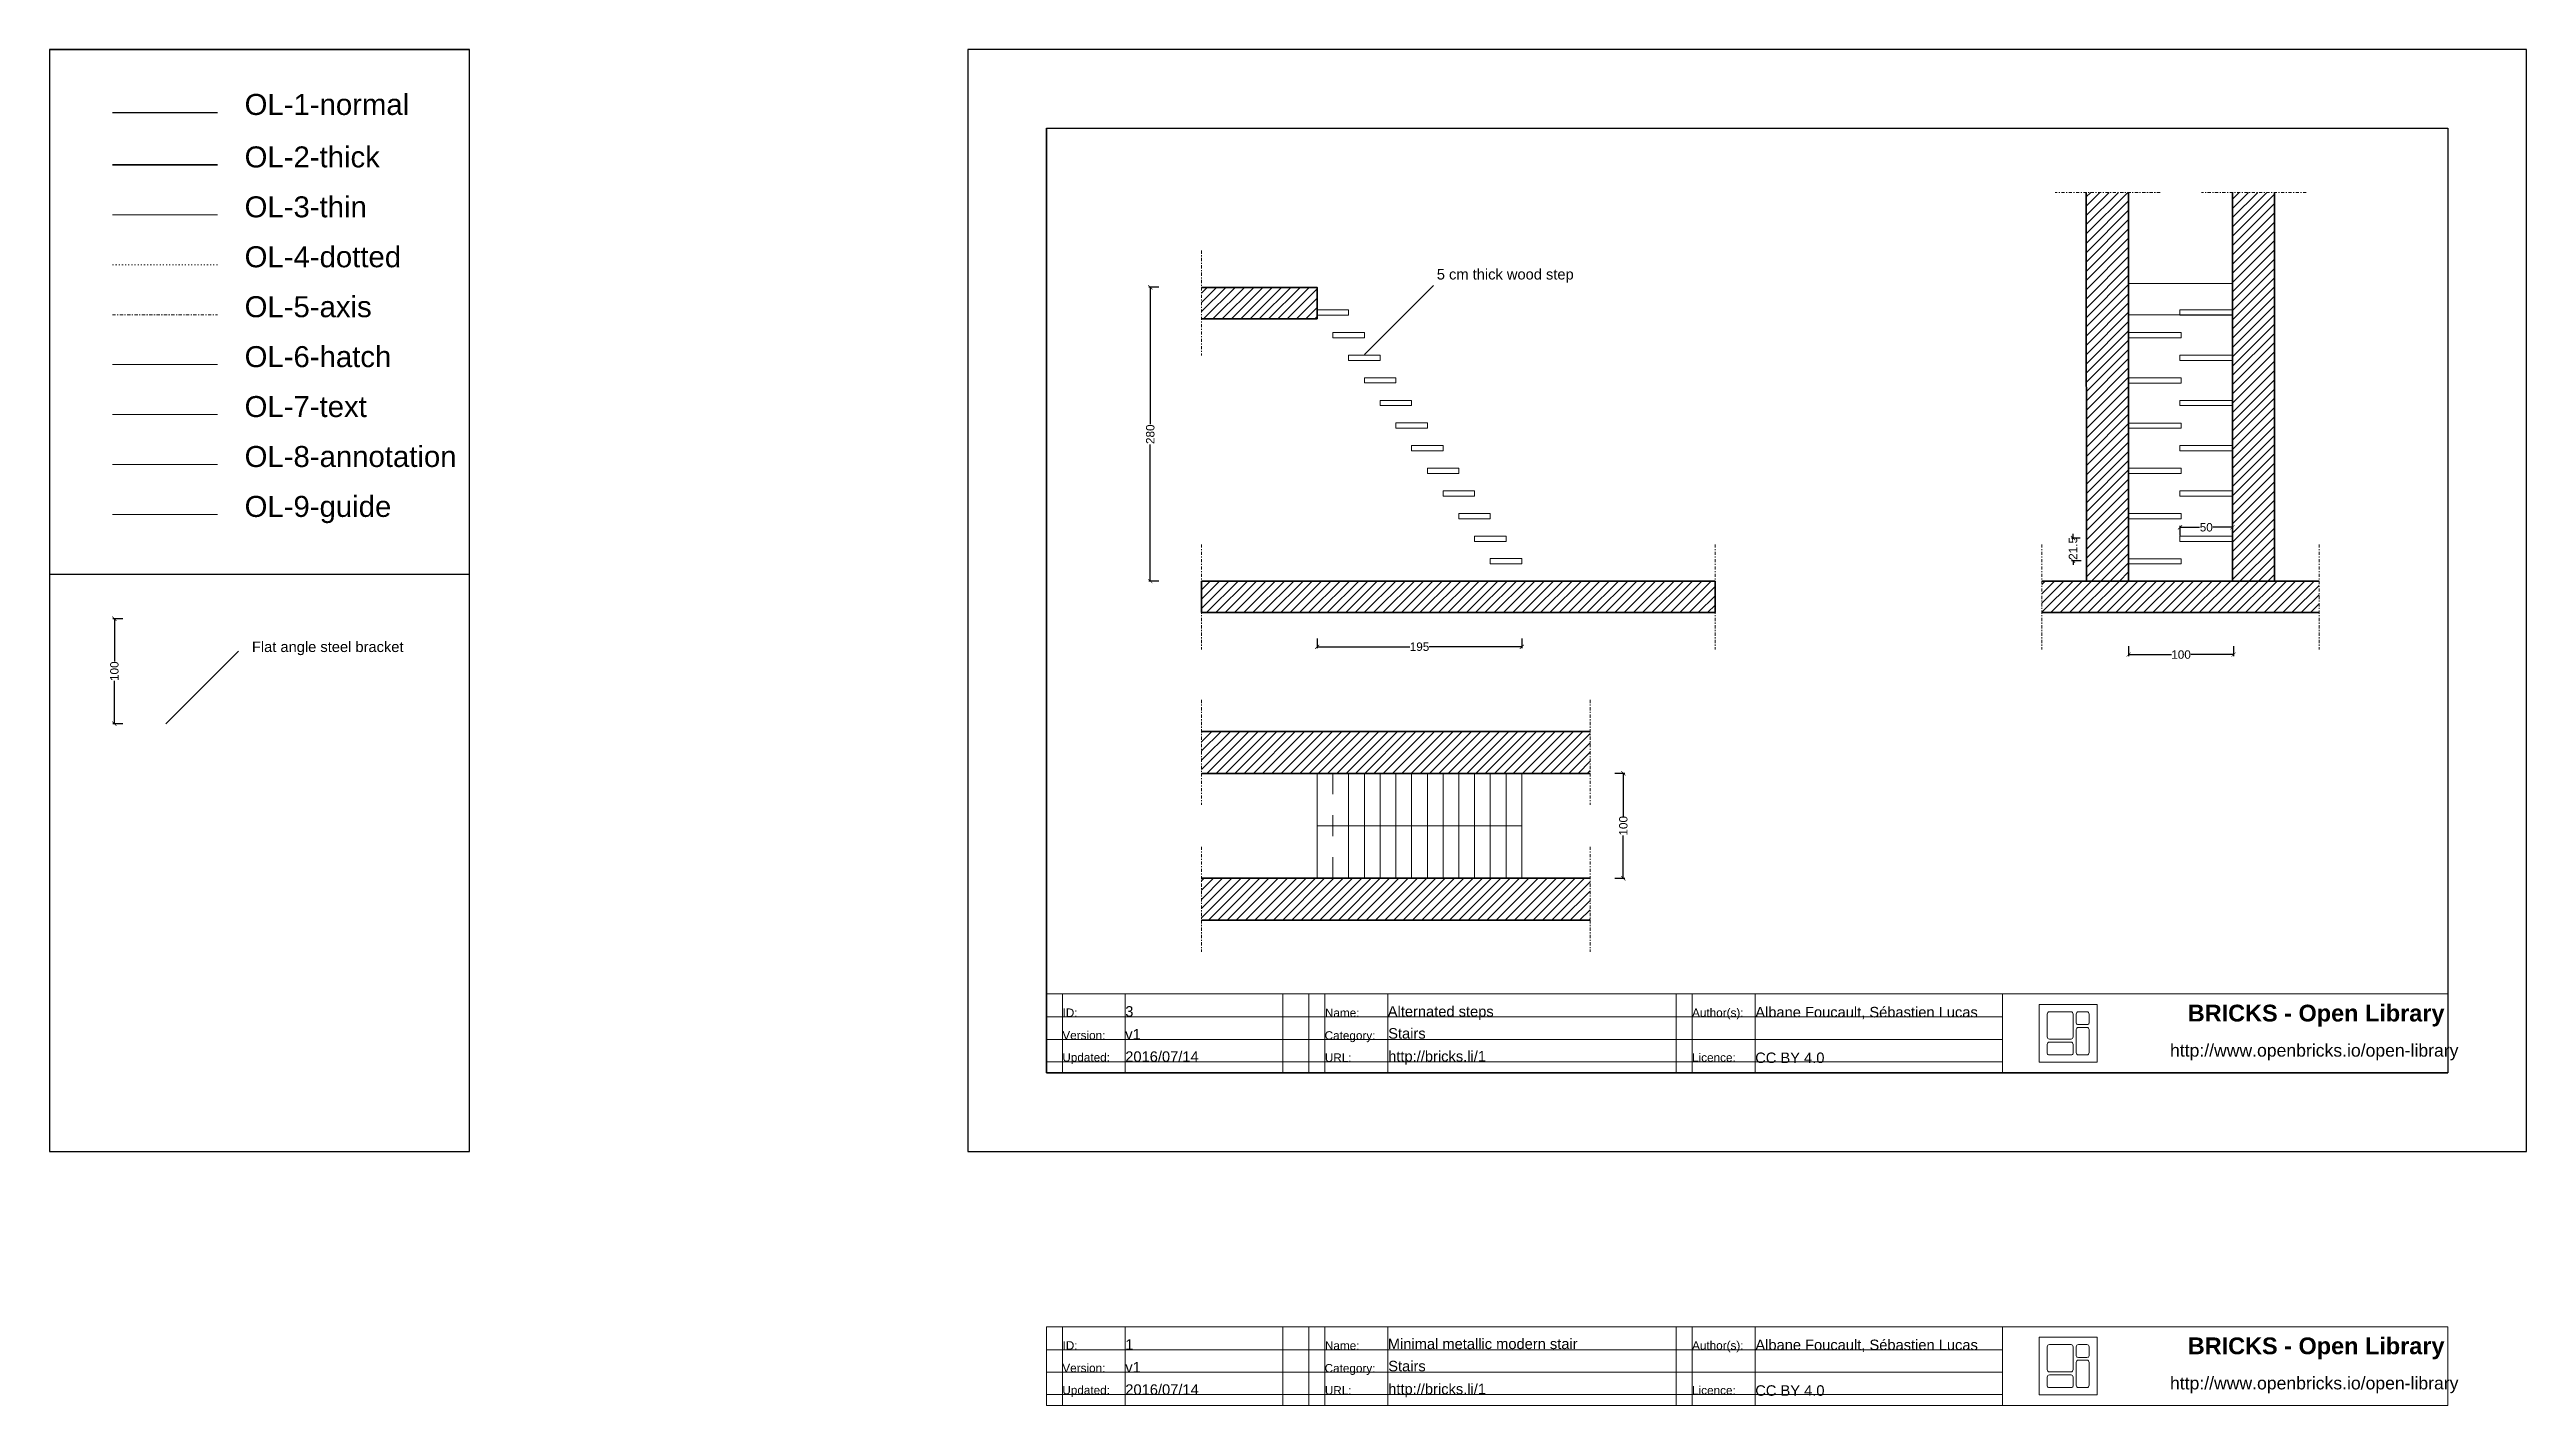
# Model space of a CAD drawing. Header units: centimetres. Extents: x -875 to 1485, y -242 to 1050.
import ezdxf

# ---------------------------------------------------------------- set-up
doc = ezdxf.new("R2010")
doc.units = ezdxf.units.CM
doc.header["$MEASUREMENT"] = 0
doc.header["$PDMODE"] = 3
doc.header["$PDSIZE"] = 1
for name, pattern in [('axis-1-3', [7, 3, -1.5, 1, -1.5]), ('dashed-1', [2, 1, -1]), ('dashed-2', [3, 1, -2])]:
    doc.linetypes.add(name, pattern=pattern)
for name, color, linetype, lineweight in [('OL-1-normal', 7, 'Continuous', 15), ('OL-2-thick', 1, 'Continuous', 35), ('OL-3-thin', 43, 'Continuous', 0), ('OL-4-dotted', 30, 'dashed-2', 15), ('OL-5-axis', 5, 'axis-1-3', 15), ('OL-6-hatch', 252, 'Continuous', 9), ('OL-7-text', 151, 'Continuous', 15), ('OL-8-annotation', 241, 'Continuous', 15)]:
    doc.layers.add(name, color=color, linetype=linetype, lineweight=lineweight)
doc.layers.add('OL-9-guide', color=135, linetype='Continuous', lineweight=15, plot=False)
doc.styles.add('open-library', font='Arial.ttf')
doc.styles.get("Standard").update_dxf_attribs({"font": 'Arial.ttf'})
doc.dimstyles.new('open-library', dxfattribs={"dimtxt": 1, "dimasz": 0.5, "dimexe": 0.18, "dimexo": 0.0625, "dimgap": 0.09, "dimtad": 0, "dimdec": 1, "dimdsep": 46, "dimtxsty": 'open-library', "dimblk": 'ARCHTICK', "dimblk1": 'ARCHTICK', "dimblk2": 'ARCHTICK', "dimcen": 0.09, "dimadec": 0, "dimazin": 0, "dimtfac": 1, "dimtdec": 1, "dimtofl": 0, "dimtmove": 0, "dimatfit": 3, "dimldrblk": 'NONE', "dimfxl": 1, "dimfxlon": 1, "dimtolj": 1, "dimtzin": 0, "dimarcsym": 0})
pattern_1 = [(45, (0, 29.609), (-4.419417, 4.419417), [])]

# ---------------------------------------------------------------- blocks, each defined once
blk = doc.blocks.new('escalier japonais marche + equerre')
at = {"layer": 'OL-1-normal'}
blk.add_lwpolyline([(0, 3), (30, 3), (30, -2), (0, -2)], close=True, dxfattribs=at)
blk = doc.blocks.new('escalier japonais marche de face')
blk.add_lwpolyline([(3248.3, -698.1), (3298.3, -698.1), (3298.3, -703.1), (3248.3, -703.1)], close=True)
blk = doc.blocks.new('escalier japonais marche vue de dessus')
for points in [[(0, -100), (0, 0), (-15, 0)], [(0, -50), (-15, -50)]]:
    blk.add_lwpolyline(points)
at = {"layer": 'OL-2-thick'}
blk.add_line((-15, -100), (0, -100), dxfattribs=at)
at = {"layer": 'OL-4-dotted', "linetype": 'dashed-1', "ltscale": 20}
blk.add_line((-30, 0), (-15, 0), dxfattribs=at)
blk.add_lwpolyline([(-30, 0), (-30, -100), (-15, -100)], dxfattribs=at)
blk = doc.blocks.new('_ArchTick')
at = {"color": 0, "linetype": 'ByBlock', "const_width": 0.15}
blk.add_lwpolyline([(-0.5, -0.5), (0.5, 0.5)], dxfattribs=at)
blk = doc.blocks.new('*D14')
at = {"layer": 'Defpoints', "color": 0, "transparency": 16777216}
for p in [(89.8, -61.1), (61.8, -161.1), (89.8, -161.1)]:
    blk.add_point(p, dxfattribs=at)
at = {"layer": 'OL-8-annotation', "color": 0, "lineweight": -2, "transparency": 16777216}
for p, q in [((69.8, -61.1), (60.4, -61.1)), ((61.8, -61.1), (61.8, -101.9)), ((61.8, -161.1), (61.8, -120.3)), ((69.8, -161.1), (60.4, -161.1))]:
    blk.add_line(p, q, dxfattribs=at)
at = {"layer": 'OL-8-annotation', "color": 0, "lineweight": -2, "transparency": 16777216, "xscale": 4, "yscale": 4, "zscale": 4}
for p, rotation in [((61.8, -61.1), 90), ((61.8, -161.1), 270)]:
    blk.add_blockref('_ArchTick', p, dxfattribs=dict(at, rotation=rotation))
at = {"layer": 'OL-8-annotation', "color": 0, "transparency": 16777216, "insert": (61.8, -111.1), "char_height": 8, "attachment_point": 5, "rotation": 90, "style": 'open-library'}
blk.add_mtext('\\A1;100', dxfattribs=at)
blk = doc.blocks.new('_None')
blk = doc.blocks.new('LOGO')
at = {"layer": 'OL-1-normal', "lineweight": 0}
blk.add_lwpolyline([(35.3, 0), (0, 0), (0, 35.3), (35.3, 35.3), (35.3, 0)], dxfattribs=at)
for points in [[(19.4, 30.8), (20.1, 30.8), (20.7, 30.2), (20.7, 29.4), (20.7, 29.4), (20.7, 15.5), (20.7, 15.5), (20.7, 14.7), (20.1, 14.1), (19.4, 14.1), (19.4, 14.1), (6.2, 14.1), (6.2, 14.1), (5.5, 14.1), (4.9, 14.7), (4.9, 15.5), (4.9, 15.5), (4.9, 29.4), (4.9, 29.4), (4.9, 30.2), (5.5, 30.8), (6.2, 30.8), (6.2, 30.8), (19.4, 30.8), (19.4, 30.8)], [(6.2, 30.8), (5.5, 30.8), (4.9, 30.2), (4.9, 29.4), (4.9, 29.4), (4.9, 15.5), (4.9, 15.5), (4.9, 14.7), (5.5, 14.1), (6.2, 14.1), (6.2, 14.1), (19.4, 14.1), (19.4, 14.1), (20.1, 14.1), (20.7, 14.7), (20.7, 15.5), (20.7, 15.5), (20.7, 29.4), (20.7, 29.4), (20.7, 30.2), (20.1, 30.8), (19.4, 30.8), (19.4, 30.8), (6.2, 30.8), (6.2, 30.8)], [(23.9, 30.8), (23.2, 30.8), (22.6, 30.2), (22.6, 29.4), (22.6, 29.4), (22.6, 24), (22.6, 24), (22.6, 23.2), (23.2, 23), (23.9, 23), (23.9, 23), (29.1, 23), (29.1, 23), (29.8, 23), (30.4, 23.2), (30.4, 24), (30.4, 24), (30.4, 29.4), (30.4, 29.4), (30.4, 30.2), (29.8, 30.8), (29.1, 30.8), (29.1, 30.8), (23.9, 30.8), (23.9, 30.8)], [(24, 21.3), (23.2, 21.3), (22.6, 20.7), (22.6, 19.9), (22.6, 19.9), (22.6, 5.9), (22.6, 5.9), (22.6, 5.1), (23.2, 4.5), (24, 4.5), (24, 4.5), (29.1, 4.5), (29.1, 4.5), (29.8, 4.5), (30.4, 5.1), (30.4, 5.9), (30.4, 5.9), (30.4, 19.9), (30.4, 19.9), (30.4, 20.7), (29.8, 21.3), (29.1, 21.3), (29.1, 21.3), (24, 21.3), (24, 21.3)], [(6.2, 12.3), (5.5, 12.3), (4.9, 11.7), (4.9, 10.9), (4.9, 10.9), (4.9, 5.5), (4.9, 5.5), (4.9, 4.7), (5.5, 4.5), (6.2, 4.5), (6.2, 4.5), (19.4, 4.5), (19.4, 4.5), (20.1, 4.5), (20.7, 4.7), (20.7, 5.5), (20.7, 5.5), (20.7, 10.9), (20.7, 10.9), (20.7, 11.7), (20.1, 12.3), (19.4, 12.3), (19.4, 12.3), (6.2, 12.3), (6.2, 12.3)]]:
    blk.add_open_spline(points, degree=3, knots=[0, 0, 0, 0, 1, 1, 1, 2, 2, 2, 3, 3, 3, 4, 4, 4, 5, 5, 5, 6, 6, 6, 7, 7, 7, 8, 8, 8, 8], dxfattribs=at)
blk = doc.blocks.new('ol-legend-block')
at = {"transparency": 33554651}
for p, q in [((0, 75), (0, 0)), ((250, 75), (250, 0)), ((600, 75), (600, 0)), ((910.8, 75), (910.8, 0)), ((0, 0), (1335, 0))]:
    blk.add_line(p, q, dxfattribs=at)
for points in [[(0, 75), (1335, 75)], [(1335, 75), (1335, 0)], [(0, 0), (1335, 0)]]:
    blk.add_lwpolyline(points, dxfattribs=at)
at = {"layer": 'OL-9-guide', "transparency": 33554651}
for points in [[(15, 75), (15, 0)], [(15, 75), (15, 0)], [(75, 75), (75, 0)], [(225, 75), (225, 0)], [(265, 75), (265, 0)], [(325, 75), (325, 0)], [(615, 75), (615, 0)], [(675, 75), (675, 0)], [(0, 53.1), (910.8, 53.1)], [(0, 31.7), (910.8, 31.7)], [(0, 10.3), (910.8, 10.3)]]:
    blk.add_lwpolyline(points, dxfattribs=at)
at = {"layer": 'OL-7-text', "transparency": 33554651, "xscale": 1.559055028382178, "yscale": 1.559055028382178, "zscale": 1.559055028382178, "rotation": 0.002238116440524}
blk.add_blockref('LOGO', (945.8, 10), dxfattribs=at)
at = {"layer": 'OL-7-text', "transparency": 33554651, "char_height": 8}
for s, insert, attachment_point in [('ID: ', (15.2, 61.2), 1), ('Name:', (265.2, 61.1), 1), ('Author(s): ', (615, 61.2), 1), ('Version: ', (15, 31.6), 7), ('Category:', (264.9, 39.5), 1), ('Updated: ', (15, 8.2), 7), ('URL:', (265.1, 18.4), 1), ('Licence: ', (615, 18.5), 1)]:
    blk.add_mtext_dynamic_manual_height_columns(s, width=136.285, gutter_width=1, heights=[0], dxfattribs=dict(at, insert=insert, attachment_point=attachment_point))
at = {"layer": 'OL-7-text', "transparency": 33554651, "width": 349.228, "attachment_point": 5}
for s, insert, char_height in [('{\\fArial|b1|i0|c0|p34;BRICKS - Open Library}', (1209.6, 54.4), 16), ('http://www.openbricks.io/open-library', (1207.8, 19.5), 12)]:
    blk.add_mtext(s, dxfattribs=dict(at, insert=insert, char_height=char_height))
blk = doc.blocks.new('*D23')
at = {"layer": 'Defpoints', "color": 0, "transparency": 16777216}
for p in [(222.6, 823.4), (173.8, 543.4), (222.6, 543.4)]:
    blk.add_point(p, dxfattribs=at)
at = {"layer": 'OL-8-annotation', "color": 0, "lineweight": -2, "transparency": 16777216}
for p, q in [((181.8, 823.4), (172.4, 823.4)), ((173.8, 823.4), (173.8, 693.1)), ((173.8, 543.4), (173.8, 673.7)), ((181.8, 543.4), (172.4, 543.4))]:
    blk.add_line(p, q, dxfattribs=at)
at = {"layer": 'OL-8-annotation', "color": 0, "lineweight": -2, "transparency": 16777216, "xscale": 4, "yscale": 4, "zscale": 4}
for p, rotation in [((173.8, 823.4), 90), ((173.8, 543.4), 270)]:
    blk.add_blockref('_ArchTick', p, dxfattribs=dict(at, rotation=rotation))
at = {"layer": 'OL-8-annotation', "color": 0, "transparency": 16777216, "insert": (173.8, 683.4), "char_height": 8, "attachment_point": 5, "rotation": 90, "style": 'open-library'}
blk.add_mtext('\\A1;280', dxfattribs=at)
blk = doc.blocks.new('*D24')
at = {"layer": 'Defpoints', "color": 0, "transparency": 16777216}
for p in [(332.8, 793.4), (527.8, 559.8), (527.8, 480.9)]:
    blk.add_point(p, dxfattribs=at)
at = {"layer": 'OL-8-annotation', "color": 0, "lineweight": -2, "transparency": 16777216}
for p, q in [((332.8, 488.9), (332.8, 479.4)), ((332.8, 480.9), (421.1, 480.9)), ((527.8, 480.9), (439.4, 480.9)), ((527.8, 488.9), (527.8, 479.4))]:
    blk.add_line(p, q, dxfattribs=at)
at = {"layer": 'OL-8-annotation', "color": 0, "lineweight": -2, "transparency": 16777216, "xscale": 4, "yscale": 4, "zscale": 4, "rotation": 180}
blk.add_blockref('_ArchTick', (332.8, 480.9), dxfattribs=at)
at = {"layer": 'OL-8-annotation', "color": 0, "lineweight": -2, "transparency": 16777216, "xscale": 4, "yscale": 4, "zscale": 4}
blk.add_blockref('_ArchTick', (527.8, 480.9), dxfattribs=at)
at = {"layer": 'OL-8-annotation', "color": 0, "transparency": 16777216, "insert": (430.3, 480.9), "char_height": 8, "attachment_point": 5, "style": 'open-library'}
blk.add_mtext('\\A1;195', dxfattribs=at)
blk = doc.blocks.new('*D25')
at = {"layer": 'Defpoints', "color": 0, "transparency": 16777216}
for p in [(546.1, 360.3), (546.1, 260.3), (624.5, 260.3)]:
    blk.add_point(p, dxfattribs=at)
at = {"layer": 'OL-8-annotation', "color": 0, "lineweight": -2, "transparency": 16777216}
for p, q in [((616.5, 360.3), (625.9, 360.3)), ((624.5, 360.3), (624.5, 319.4)), ((624.5, 260.3), (624.5, 301.1)), ((616.5, 260.3), (625.9, 260.3))]:
    blk.add_line(p, q, dxfattribs=at)
at = {"layer": 'OL-8-annotation', "color": 0, "lineweight": -2, "transparency": 16777216, "xscale": 4, "yscale": 4, "zscale": 4}
for p, rotation in [((624.5, 360.3), 90), ((624.5, 260.3), 270)]:
    blk.add_blockref('_ArchTick', p, dxfattribs=dict(at, rotation=rotation))
at = {"layer": 'OL-8-annotation', "color": 0, "transparency": 16777216, "insert": (624.5, 310.3), "char_height": 8, "attachment_point": 5, "rotation": 90, "style": 'open-library'}
blk.add_mtext('\\A1;100', dxfattribs=at)
blk = doc.blocks.new('*D26')
at = {"layer": 'Defpoints', "color": 0, "transparency": 16777216}
for p in [(1105.9, 543.4), (1205.9, 543.4), (1205.9, 473.4)]:
    blk.add_point(p, dxfattribs=at)
at = {"layer": 'OL-8-annotation', "color": 0, "lineweight": -2, "transparency": 16777216}
for p, q in [((1105.9, 481.4), (1105.9, 472)), ((1105.9, 473.4), (1146.7, 473.4)), ((1205.9, 473.4), (1165.1, 473.4)), ((1205.9, 481.4), (1205.9, 472))]:
    blk.add_line(p, q, dxfattribs=at)
at = {"layer": 'OL-8-annotation', "color": 0, "lineweight": -2, "transparency": 16777216, "xscale": 4, "yscale": 4, "zscale": 4, "rotation": 180}
blk.add_blockref('_ArchTick', (1105.9, 473.4), dxfattribs=at)
at = {"layer": 'OL-8-annotation', "color": 0, "lineweight": -2, "transparency": 16777216, "xscale": 4, "yscale": 4, "zscale": 4}
blk.add_blockref('_ArchTick', (1205.9, 473.4), dxfattribs=at)
at = {"layer": 'OL-8-annotation', "color": 0, "transparency": 16777216, "insert": (1155.9, 473.4), "char_height": 8, "attachment_point": 5, "style": 'open-library'}
blk.add_mtext('\\A1;100', dxfattribs=at)
blk = doc.blocks.new('*D28')
at = {"layer": 'Defpoints', "color": 0, "transparency": 16777216}
for p in [(1053, 584.4), (1060.2, 584.4), (1061.2, 562.9)]:
    blk.add_point(p, dxfattribs=at)
at = {"layer": 'OL-8-annotation', "color": 0, "lineweight": -2, "transparency": 16777216}
for p, q in [((1059.7, 584.4), (1051.5, 584.4)), ((1053, 584.4), (1053, 588.4)), ((1060.7, 562.9), (1051.5, 562.9)), ((1053, 562.9), (1053, 558.9))]:
    blk.add_line(p, q, dxfattribs=at)
at = {"layer": 'OL-8-annotation', "color": 0, "lineweight": -2, "transparency": 16777216, "xscale": 4, "yscale": 4, "zscale": 4}
for p, rotation in [((1053, 584.4), 270), ((1053, 562.9), 90)]:
    blk.add_blockref('_ArchTick', p, dxfattribs=dict(at, rotation=rotation))
at = {"layer": 'OL-8-annotation', "color": 0, "transparency": 16777216, "insert": (1053, 574.6), "char_height": 8, "attachment_point": 5, "rotation": 90, "style": 'open-library'}
blk.add_mtext('\\A1;21.5', dxfattribs=at)
blk = doc.blocks.new('*D29')
at = {"layer": 'Defpoints', "color": 0, "transparency": 16777216}
for p in [(1204.9, 594.7), (1154.9, 586.3), (1204.9, 586.3)]:
    blk.add_point(p, dxfattribs=at)
at = {"layer": 'OL-8-annotation', "color": 0, "lineweight": -2, "transparency": 16777216}
for p, q in [((1154.9, 586.8), (1154.9, 596.1)), ((1154.9, 594.7), (1173.5, 594.7)), ((1204.9, 594.7), (1186.3, 594.7)), ((1204.9, 586.8), (1204.9, 596.1))]:
    blk.add_line(p, q, dxfattribs=at)
at = {"layer": 'OL-8-annotation', "color": 0, "lineweight": -2, "transparency": 16777216, "xscale": 4, "yscale": 4, "zscale": 4, "rotation": 180}
blk.add_blockref('_ArchTick', (1154.9, 594.7), dxfattribs=at)
at = {"layer": 'OL-8-annotation', "color": 0, "lineweight": -2, "transparency": 16777216, "xscale": 4, "yscale": 4, "zscale": 4}
blk.add_blockref('_ArchTick', (1204.9, 594.7), dxfattribs=at)
at = {"layer": 'OL-8-annotation', "color": 0, "transparency": 16777216, "insert": (1179.9, 594.7), "char_height": 8, "attachment_point": 5, "style": 'open-library'}
blk.add_mtext('\\A1;50', dxfattribs=at)
blk = doc.blocks.new('ol-layers')
for p, q in [((0, 481.34), (400, 481.34)), ((60, 421.34), (160, 421.34)), ((0, -18.66), (400, -18.66))]:
    blk.add_line(p, q)
blk.add_lwpolyline([(0, -568.66), (400, -568.66), (400, 481.34), (0, 481.34)], close=True)
at = {"layer": 'OL-2-thick'}
blk.add_line((60, 371.34), (160, 371.34), dxfattribs=at)
at = {"layer": 'OL-3-thin'}
blk.add_line((60, 323.76), (160, 323.76), dxfattribs=at)
at = {"layer": 'OL-4-dotted'}
blk.add_line((60, 276.18), (160, 276.18), dxfattribs=at)
at = {"layer": 'OL-5-axis'}
blk.add_line((60, 228.6), (160, 228.6), dxfattribs=at)
at = {"layer": 'OL-6-hatch'}
blk.add_line((60, 181.02), (160, 181.02), dxfattribs=at)
at = {"layer": 'OL-7-text'}
blk.add_line((60, 133.44), (160, 133.44), dxfattribs=at)
blk.add_line((60, 133.44), (160, 133.44), dxfattribs=at)
at = {"layer": 'OL-8-annotation'}
blk.add_line((60, 85.86), (160, 85.86), dxfattribs=at)
blk.add_lwpolyline([(110.88, -161.4), (180.19, -92.09)], dxfattribs=at)
at = {"layer": 'OL-9-guide'}
blk.add_line((60, 38.28), (160, 38.28), dxfattribs=at)
at = {"insert": (185.87, 438.97), "char_height": 20, "attachment_point": 1}
blk.add_mtext_dynamic_manual_height_columns('OL-1-normal', width=208.405, gutter_width=1, heights=[0], dxfattribs=at)
at = {"layer": 'OL-2-thick', "insert": (185.87, 388.97), "char_height": 20, "attachment_point": 1}
blk.add_mtext_dynamic_manual_height_columns('OL-2-thick', width=208.405, gutter_width=1, heights=[0], dxfattribs=at)
at = {"layer": 'OL-3-thin', "insert": (185.87, 341.39), "char_height": 20, "attachment_point": 1}
blk.add_mtext_dynamic_manual_height_columns('OL-3-thin', width=208.405, gutter_width=1, heights=[0], dxfattribs=at)
at = {"layer": 'OL-4-dotted', "insert": (185.87, 293.81), "char_height": 20, "attachment_point": 1}
blk.add_mtext_dynamic_manual_height_columns('OL-4-dotted', width=208.405, gutter_width=1, heights=[0], dxfattribs=at)
at = {"layer": 'OL-5-axis', "insert": (185.87, 246.23), "char_height": 20, "attachment_point": 1}
blk.add_mtext_dynamic_manual_height_columns('OL-5-axis', width=208.405, gutter_width=1, heights=[0], dxfattribs=at)
at = {"layer": 'OL-6-hatch', "insert": (185.87, 198.66), "char_height": 20, "attachment_point": 1}
blk.add_mtext_dynamic_manual_height_columns('OL-6-hatch', width=208.405, gutter_width=1, heights=[0], dxfattribs=at)
at = {"layer": 'OL-7-text', "insert": (185.87, 151.08), "char_height": 20, "attachment_point": 1}
blk.add_mtext_dynamic_manual_height_columns('OL-7-text', width=208.405, gutter_width=1, heights=[0], dxfattribs=at)
at = {"layer": 'OL-8-annotation', "insert": (185.87, 103.5), "char_height": 20, "attachment_point": 1}
blk.add_mtext_dynamic_manual_height_columns('OL-8-annotation', width=208.405, gutter_width=1, heights=[0], dxfattribs=at)
at = {"layer": 'OL-8-annotation', "insert": (192.84, -82.84), "char_height": 10, "width": 203.6501, "attachment_point": 1, "style": 'open-library'}
blk.add_mtext('Flat angle steel bracket ', dxfattribs=at)
at = {"layer": 'OL-9-guide', "insert": (185.87, 55.92), "char_height": 20, "attachment_point": 1}
blk.add_mtext_dynamic_manual_height_columns('OL-9-guide', width=208.405, gutter_width=1, heights=[0], dxfattribs=at)
at = {"layer": 'OL-8-annotation'}
dim = blk.add_linear_dim(base=(61.82, -161.08), p1=(89.78, -61.08), p2=(89.78, -161.08), angle=90, dimstyle='open-library', override={"dimscale": 8, "dimtix": 0, "dimtofl": 0, "dimtmove": 0, "dimatfit": 3}, dxfattribs=at)
dim.commit()
dim.dimension.update_dxf_attribs({"geometry": '*D14', "text_midpoint": (61.82, -111.08)})
blk = doc.blocks.new('ol-drawing-block')
at = {"transparency": 33554651}
for p, q in [((75, 975), (75, 75)), ((75, 150), (75, 75)), ((75, 75), (1410, 75))]:
    blk.add_line(p, q, dxfattribs=at)
for points in [[(0, 1050), (0, 0), (1485, 0), (1485, 1050), (0, 1050)], [(75, 75), (1410, 75)]]:
    blk.add_lwpolyline(points, dxfattribs=at)
blk.add_lwpolyline([(75, 975), (1410, 975), (1410, 75), (75, 75)], close=True, dxfattribs=at)
blk.add_blockref('ol-layers', (-875, 568.7), dxfattribs=at)
at = {"layer": 'OL-1-normal', "transparency": 33554651}
blk.add_blockref('ol-legend-block', (75, 75), dxfattribs=at)
blk = doc.blocks.new('bricks-open-library-starter')
at = {"layer": 'OL-6-hatch', "transparency": 33554651}
for points in [[(75, -242.1), (75, -167.1)], [(75, -167.1), (75, -237.1)], [(75, -167.1), (75, -232.1)]]:
    blk.add_lwpolyline(points, dxfattribs=at)
blk.add_blockref('ol-drawing-block', (0, 0))
at = {"layer": 'OL-1-normal', "transparency": 33554651}
blk.add_blockref('ol-legend-block', (75, -242.1), dxfattribs=at)
at = {"layer": 'OL-7-text', "transparency": 33554651, "char_height": 10, "attachment_point": 7, "style": 'open-library'}
for s, width, heights, insert in [('1', 136.285, [0], (150, -189)), ('Minimal metallic modern stair', 223.598, [79.3], (400.1, -188.5)), ('Albane Foucault, Sébastien Lucas', 416.08, [79.3], (750.3, -191.2)), ('v1', 136.285, [0], (150, -210.6)), ('Stairs', 223.598, [79.3], (400.5, -209.7)), ('2016/07/14', 136.285, [0], (150, -232.1)), ('http://bricks.li/1', 223.598, [79.3], (400.5, -234.4)), ('CC BY 4.0', 136.285, [0], (750.2, -233))]:
    blk.add_mtext_dynamic_manual_height_columns(s, width=width, gutter_width=1, heights=heights, dxfattribs=dict(at, insert=insert))

msp = doc.modelspace()

# ---------------------------------------------------------------- hatches: boundary and pattern name
at = {"layer": 'OL-6-hatch'}
h = msp.add_hatch(dxfattribs=at)
h.set_pattern_fill('ANSI31', color=256, scale=50)
h.set_pattern_definition(pattern_1)
h.paths.add_polyline_path([(1105.91, 913.79), (1065.61, 913.79), (1065.91, 543.39), (1105.91, 543.39)])
h.paths.add_polyline_path([(1244.91, 706.64), (1204.91, 666.64), (1204.91, 543.39), (1244.91, 543.39)])
h.paths.add_polyline_path([(1244.91, 819.04), (1204.91, 779.04), (1204.91, 666.64), (1244.91, 706.64)])
h.paths.add_polyline_path([(1244.91, 913.79), (1204.91, 913.79), (1204.91, 779.04), (1244.91, 819.04)])
h = msp.add_hatch(dxfattribs=at)
h.set_pattern_fill('ANSI31', color=256, scale=50)
h.set_pattern_definition(pattern_1)
h.paths.add_polyline_path([(711.98, 543.39), (222.61, 543.39), (222.61, 513.39), (711.98, 513.39)])
h.paths.add_polyline_path([(332.77, 823.39), (222.61, 823.39), (222.61, 793.39), (332.77, 793.39), (332.77, 799.39), (332.77, 799.39), (332.77, 802.39)])
h = msp.add_hatch(dxfattribs=at)
h.set_pattern_fill('ANSI31', color=256, scale=50)
h.set_pattern_definition(pattern_1)
h.paths.add_polyline_path([(1287.53, 543.39), (1244.91, 543.39), (1244.91, 543.39), (1204.91, 543.39), (1105.91, 543.39), (1105.91, 543.39), (1065.91, 543.39), (1023.3, 543.39), (1023.3, 513.39), (1287.53, 513.39)])
h = msp.add_hatch(dxfattribs=at)
h.set_pattern_fill('ANSI31', color=256, scale=50)
h.set_pattern_definition([(45, (0, 35.2505), (-4.41942, 4.41942), [])])
h.paths.add_polyline_path([(592.83, 400.27), (222.61, 400.27), (222.61, 360.27), (592.83, 360.27)])
h.paths.add_polyline_path([(592.83, 260.27), (222.61, 260.27), (222.61, 220.27), (592.83, 220.27)])

# ---------------------------------------------------------------- linework, layer by layer
at = {"layer": 'OL-1-normal'}
for points in [[(1105.91, 797.09), (1105.91, 797.09), (1105.91, 827.09), (1204.91, 827.09), (1204.91, 797.09), (1202.59, 797.09), (1202.59, 797.09), (1105.91, 797.09)], [(332.77, 260.27), (332.77, 360.27)], [(362.77, 310.27), (332.77, 310.27)]]:
    msp.add_lwpolyline(points, dxfattribs=at)
at = {"layer": 'OL-2-thick'}
for p, q in [((1065.91, 543.39), (1065.61, 913.79)), ((1105.91, 913.79), (1105.91, 543.39)), ((1204.91, 543.39), (1204.91, 914.05)), ((1244.91, 913.79), (1244.91, 543.39)), ((497.77, 543.39), (505.27, 543.39)), ((1023.3, 543.39), (1287.53, 543.39)), ((1105.91, 543.39), (1065.91, 543.39)), ((1244.91, 543.39), (1204.91, 543.39)), ((1287.53, 513.39), (1023.3, 513.39)), ((222.61, 400.27), (592.83, 400.27)), ((592.83, 360.27), (222.61, 360.27)), ((222.61, 260.27), (592.83, 260.27)), ((592.83, 220.27), (222.61, 220.27))]:
    msp.add_line(p, q, dxfattribs=at)
msp.add_lwpolyline([(222.61, 823.39), (332.77, 823.39), (332.77, 802.39), (332.77, 802.39), (332.77, 793.39), (222.61, 793.39)], dxfattribs=at)
msp.add_lwpolyline([(222.61, 543.39), (711.98, 543.39), (711.98, 513.39), (222.61, 513.39)], close=True, dxfattribs=at)
at = {"layer": 'OL-5-axis'}
for points in [[(1135.91, 913.79), (1035.91, 913.79)], [(1275.22, 913.79), (1175.22, 913.79)], [(222.61, 858.39), (222.61, 758.39)], [(222.61, 578.39), (222.61, 478.39)], [(711.98, 578.39), (711.98, 478.39)], [(1023.3, 578.39), (1023.3, 478.39)], [(1287.53, 578.39), (1287.53, 478.39)], [(222.61, 430.27), (222.61, 330.27)], [(592.83, 430.27), (592.83, 330.27)], [(222.61, 290.27), (222.61, 190.27)], [(592.83, 290.27), (592.83, 190.27)]]:
    msp.add_lwpolyline(points, dxfattribs=at)
at = {"layer": 'OL-8-annotation'}
msp.add_line((377.77, 759.34), (443.53, 825.1), dxfattribs=at)

# ---------------------------------------------------------------- block references
msp.add_blockref('bricks-open-library-starter', (0, 0))
at = {"layer": 'OL-1-normal'}
for name, p in [('escalier japonais marche de face', (-2142.43, 1478.41)), ('escalier japonais marche de face', (-2093.43, 1499.95)), ('escalier japonais marche de face', (-2093.43, 1456.86)), ('escalier japonais marche de face', (-2142.43, 1435.31)), ('escalier japonais marche de face', (-2093.43, 1413.76)), ('escalier japonais marche de face', (-2142.43, 1392.21)), ('escalier japonais marche de face', (-2093.43, 1370.66)), ('escalier japonais marche de face', (-2142.43, 1349.11)), ('escalier japonais marche de face', (-2093.43, 1327.56)), ('escalier japonais marche de face', (-2142.43, 1306.01)), ('escalier japonais marche de face', (-2093.43, 1284.41)), ('escalier japonais marche de face', (-2142.43, 1262.91)), ('escalier japonais marche vue de dessus', (362.77, 360.27)), ('escalier japonais marche vue de dessus', (377.77, 360.27)), ('escalier japonais marche vue de dessus', (392.77, 360.27)), ('escalier japonais marche vue de dessus', (407.77, 360.27)), ('escalier japonais marche vue de dessus', (422.77, 360.27)), ('escalier japonais marche vue de dessus', (437.77, 360.27)), ('escalier japonais marche vue de dessus', (452.77, 360.27)), ('escalier japonais marche vue de dessus', (467.77, 360.27)), ('escalier japonais marche vue de dessus', (482.77, 360.27)), ('escalier japonais marche vue de dessus', (497.77, 360.27)), ('escalier japonais marche vue de dessus', (512.77, 360.27)), ('escalier japonais marche vue de dessus', (527.77, 360.27))]:
    msp.add_blockref(name, p, dxfattribs=at)
at = {"layer": 'OL-3-thin'}
for p in [(332.77, 798.85), (347.77, 777.31), (362.77, 755.77), (377.77, 734.24), (392.77, 712.69), (407.77, 691.14), (422.77, 669.59), (437.77, 648.04), (452.77, 626.49), (467.77, 604.94), (482.77, 583.34), (497.77, 561.84)]:
    msp.add_blockref('escalier japonais marche + equerre', p, dxfattribs=at)

# ---------------------------------------------------------------- texts
at = {"layer": 'OL-7-text', "transparency": 33554651, "char_height": 10, "attachment_point": 7, "style": 'open-library'}
for s, width, heights, insert in [('3', 136.2854, [0], (149.94, 128.25)), ('Alternated steps', 223.5979, [79.35], (400.04, 125.38)), ('Stairs', 223.5979, [79.35], (400.47, 107.33)), ('Albane Foucault, Sébastien Lucas', 416.0798, [79.35], (750.21, 125.87)), ('v1', 136.2854, [0], (149.94, 106.64)), ('2016/07/14', 136.2854, [0], (149.94, 85.2)), ('http://bricks.li/1', 223.5979, [79.35], (400.47, 82.62)), ('CC BY 4.0', 136.2854, [0], (750.14, 84.09))]:
    msp.add_mtext_dynamic_manual_height_columns(s, width=width, gutter_width=1, heights=heights, dxfattribs=dict(at, insert=insert))
at = {"layer": 'OL-8-annotation', "insert": (446.8, 840.84), "char_height": 10, "width": 203.6501, "attachment_point": 1, "style": 'open-library'}
msp.add_mtext('5 cm thick wood step', dxfattribs=at)

# ---------------------------------------------------------------- dimensions: what is measured, and where the dimension line sits
at = {"layer": 'OL-8-annotation'}
for base, p1, p2, picture, middle in [((173.8, 543.39), (222.61, 823.39), (222.61, 543.39), '*D23', (173.8, 683.39)), ((624.51, 260.27), (546.06, 360.27), (546.06, 260.27), '*D25', (624.51, 310.27))]:
    dim = msp.add_linear_dim(base=base, p1=p1, p2=p2, angle=90, dimstyle='open-library', override={"dimscale": 8}, dxfattribs=at)
    dim.commit()
    dim.dimension.update_dxf_attribs({"geometry": picture, "text_midpoint": middle})
for base, p1, p2, picture, middle in [((527.77, 480.86), (332.77, 793.39), (527.77, 559.84), '*D24', (430.27, 480.86)), ((1204.91, 594.69), (1154.91, 586.31), (1204.91, 586.31), '*D29', (1179.91, 594.69)), ((1205.91, 473.43), (1105.91, 543.39), (1205.91, 543.39), '*D26', (1155.91, 473.43))]:
    dim = msp.add_linear_dim(base=base, p1=p1, p2=p2, dimstyle='open-library', override={"dimscale": 8}, dxfattribs=at)
    dim.commit()
    dim.dimension.update_dxf_attribs({"geometry": picture, "text_midpoint": middle})
dim = msp.add_linear_dim(base=(1052.99, 584.45), p1=(1061.2, 562.95), p2=(1060.2, 584.45), angle=90, dimstyle='open-library', override={"dimscale": 8, "dimse1": 0, "dimsd1": 0}, dxfattribs=at)
dim.commit()
dim.dimension.update_dxf_attribs({"geometry": '*D28', "text_midpoint": (1052.99, 574.57), "dimtype": 160})

doc.saveas('drawing.dxf')
